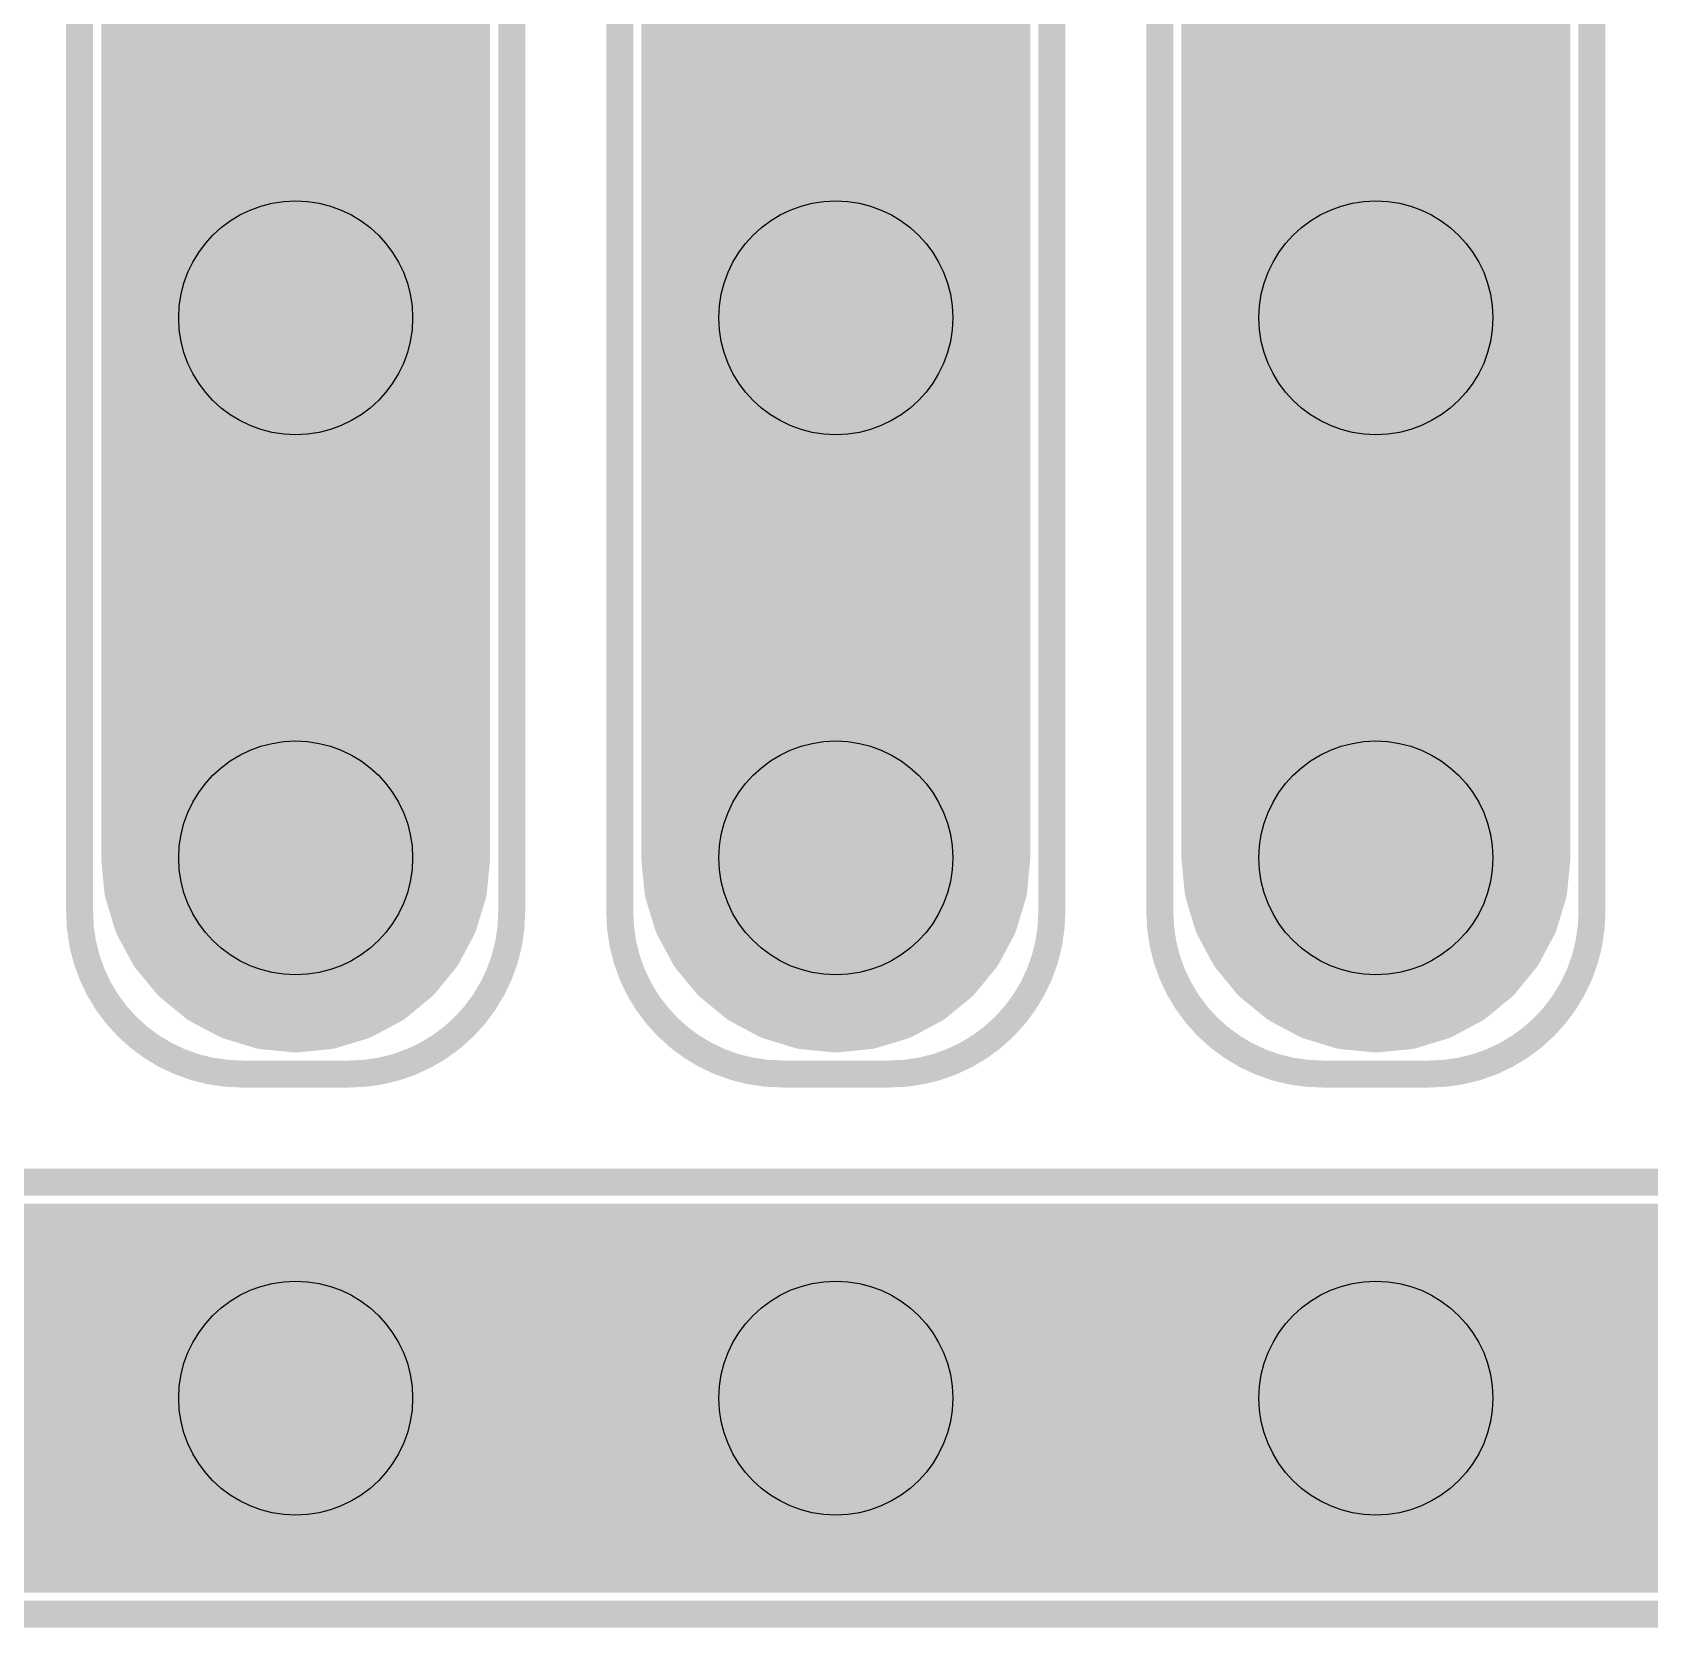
# Model space of a CAD drawing. Extents: x -0.4 to 91.5, y -0.3 to 57.4.
# Drawn here: x 54.39 to 61.99, y 28.77 to 36.27 of the extents above; entities that cross this region are included whole.
import ezdxf

# ---------------------------------------------------------------- set-up
doc = ezdxf.new("R2010")
doc.units = 0
for name, color, linetype in [('1', 12, 'CONTINUOUS'), ('16', 132, 'CONTINUOUS'), ('20', 53, 'CONTINUOUS'), ('21', 253, 'CONTINUOUS')]:
    doc.layers.add(name, color=color, linetype=linetype)

msp = doc.modelspace()

# ---------------------------------------------------------------- linework, layer by layer
at = {"layer": '1', "const_width": 0.3048}
for points in [[(54.864, 32.385), (54.864, 42.545)], [(56.388, 42.545), (56.388, 32.385)], [(57.404, 32.385), (57.404, 42.545)], [(58.928, 42.545), (58.928, 32.385)], [(59.944, 32.385), (59.944, 42.545)], [(61.468, 42.545), (61.468, 32.385)], [(54.864, 36.2712), (56.388, 36.2712)], [(57.404, 36.2712), (58.928, 36.2712)], [(59.944, 36.2712), (61.468, 36.2712)], [(54.864, 35.9664), (56.388, 35.9664)], [(57.404, 35.9664), (58.928, 35.9664)], [(59.944, 35.9664), (61.468, 35.9664)], [(54.864, 35.6616), (56.388, 35.6616)], [(57.404, 35.6616), (58.928, 35.6616)], [(59.944, 35.6616), (61.468, 35.6616)], [(54.864, 35.3568), (56.388, 35.3568)], [(57.404, 35.3568), (58.928, 35.3568)], [(59.944, 35.3568), (61.468, 35.3568)], [(54.864, 35.052), (56.388, 35.052)], [(57.404, 35.052), (58.928, 35.052)], [(59.944, 35.052), (61.468, 35.052)], [(54.864, 34.7472), (56.388, 34.7472)], [(57.404, 34.7472), (58.928, 34.7472)], [(59.944, 34.7472), (61.468, 34.7472)], [(54.864, 34.4424), (56.388, 34.4424)], [(57.404, 34.4424), (58.928, 34.4424)], [(59.944, 34.4424), (61.468, 34.4424)], [(54.864, 34.1376), (56.388, 34.1376)], [(57.404, 34.1376), (58.928, 34.1376)], [(59.944, 34.1376), (61.468, 34.1376)], [(54.864, 33.8328), (56.388, 33.8328)], [(57.404, 33.8328), (58.928, 33.8328)], [(59.944, 33.8328), (61.468, 33.8328)], [(54.864, 33.528), (56.388, 33.528)], [(57.404, 33.528), (58.928, 33.528)], [(59.944, 33.528), (61.468, 33.528)], [(54.864, 33.2232), (56.388, 33.2232)], [(57.404, 33.2232), (58.928, 33.2232)], [(59.944, 33.2232), (61.468, 33.2232)], [(54.864, 32.9184), (56.388, 32.9184)], [(57.404, 32.9184), (58.928, 32.9184)], [(59.944, 32.9184), (61.468, 32.9184)], [(54.864, 32.6136), (56.388, 32.6136)], [(57.404, 32.6136), (58.928, 32.6136)], [(59.944, 32.6136), (61.468, 32.6136)], [(54.8786, 32.2363), (54.864, 32.385)], [(56.388, 32.385), (56.3734, 32.2363)], [(57.4186, 32.2363), (57.404, 32.385)], [(58.928, 32.385), (58.9134, 32.2363)], [(59.9586, 32.2363), (59.944, 32.385)], [(61.468, 32.385), (61.4534, 32.2363)], [(54.8715, 32.3088), (56.3805, 32.3088)], [(57.4115, 32.3088), (58.9205, 32.3088)], [(59.9515, 32.3088), (61.4605, 32.3088)], [(54.922, 32.0934), (54.8786, 32.2363)], [(56.3734, 32.2363), (56.33, 32.0934)], [(57.462, 32.0934), (57.4186, 32.2363)], [(58.9134, 32.2363), (58.87, 32.0934)], [(60.002, 32.0934), (59.9586, 32.2363)], [(61.4534, 32.2363), (61.41, 32.0934)], [(54.9924, 31.9617), (54.922, 32.0934)], [(56.33, 32.0934), (56.2596, 31.9617)], [(57.5324, 31.9617), (57.462, 32.0934)], [(58.87, 32.0934), (58.7996, 31.9617)], [(60.0724, 31.9617), (60.002, 32.0934)], [(61.41, 32.0934), (61.3396, 31.9617)], [(54.9698, 32.004), (56.2822, 32.004)], [(55.0872, 31.8462), (54.9924, 31.9617)], [(56.2596, 31.9617), (56.1648, 31.8462)], [(57.5098, 32.004), (58.8222, 32.004)], [(57.6272, 31.8462), (57.5324, 31.9617)], [(58.7996, 31.9617), (58.7048, 31.8462)], [(60.0498, 32.004), (61.3622, 32.004)], [(60.1672, 31.8462), (60.0724, 31.9617)], [(61.3396, 31.9617), (61.2448, 31.8462)], [(55.2027, 31.7514), (55.0872, 31.8462)], [(56.1648, 31.8462), (56.0493, 31.7514)], [(57.7427, 31.7514), (57.6272, 31.8462)], [(58.7048, 31.8462), (58.5893, 31.7514)], [(60.2827, 31.7514), (60.1672, 31.8462)], [(61.2448, 31.8462), (61.1293, 31.7514)], [(55.3344, 31.681), (55.2027, 31.7514)], [(56.0493, 31.7514), (55.9176, 31.681)], [(57.8744, 31.681), (57.7427, 31.7514)], [(58.5893, 31.7514), (58.4576, 31.681)], [(60.4144, 31.681), (60.2827, 31.7514)], [(61.1293, 31.7514), (60.9976, 31.681)], [(55.3004, 31.6992), (55.9517, 31.6992)], [(55.4773, 31.6376), (55.3344, 31.681)], [(55.9176, 31.681), (55.7747, 31.6376)], [(57.8404, 31.6992), (58.4916, 31.6992)], [(58.0173, 31.6376), (57.8744, 31.681)], [(58.4576, 31.681), (58.3147, 31.6376)], [(60.3804, 31.6992), (61.0317, 31.6992)], [(60.5573, 31.6376), (60.4144, 31.681)], [(60.9976, 31.681), (60.8547, 31.6376)], [(55.626, 31.623), (55.4773, 31.6376)], [(55.7747, 31.6376), (55.626, 31.623)], [(58.166, 31.623), (58.0173, 31.6376)], [(58.3147, 31.6376), (58.166, 31.623)], [(60.706, 31.623), (60.5573, 31.6376)], [(60.8547, 31.6376), (60.706, 31.623)], [(37.846, 30.607), (65.786, 30.607)], [(37.4253, 30.48), (66.2067, 30.48)], [(37.1626, 30.1752), (66.4694, 30.1752)], [(37.0865, 29.8704), (66.5455, 29.8704)], [(37.1383, 29.5656), (66.4937, 29.5656)], [(37.3625, 29.2608), (66.2695, 29.2608)], [(65.786, 29.083), (37.846, 29.083)]]:
    msp.add_lwpolyline(points, dxfattribs=at)
at = {"layer": '1', "const_width": 0.1524}
for points in [[(54.864, 36.3474, 1), (54.864, 36.195)], [(56.388, 36.195, 1), (56.388, 36.3474)], [(57.404, 36.3474, 1), (57.404, 36.195)], [(58.928, 36.195, 1), (58.928, 36.3474)], [(59.944, 36.3474, 1), (59.944, 36.195)], [(61.468, 36.195, 1), (61.468, 36.3474)], [(54.864, 36.0426, 1), (54.864, 35.8902)], [(56.388, 35.8902, 1), (56.388, 36.0426)], [(57.404, 36.0426, 1), (57.404, 35.8902)], [(58.928, 35.8902, 1), (58.928, 36.0426)], [(59.944, 36.0426, 1), (59.944, 35.8902)], [(61.468, 35.8902, 1), (61.468, 36.0426)], [(54.864, 35.7378, 1), (54.864, 35.5854)], [(56.388, 35.5854, 1), (56.388, 35.7378)], [(57.404, 35.7378, 1), (57.404, 35.5854)], [(58.928, 35.5854, 1), (58.928, 35.7378)], [(59.944, 35.7378, 1), (59.944, 35.5854)], [(61.468, 35.5854, 1), (61.468, 35.7378)], [(54.864, 35.433, 1), (54.864, 35.2806)], [(56.388, 35.2806, 1), (56.388, 35.433)], [(57.404, 35.433, 1), (57.404, 35.2806)], [(58.928, 35.2806, 1), (58.928, 35.433)], [(59.944, 35.433, 1), (59.944, 35.2806)], [(61.468, 35.2806, 1), (61.468, 35.433)], [(54.864, 35.1282, 1), (54.864, 34.9758)], [(56.388, 34.9758, 1), (56.388, 35.1282)], [(57.404, 35.1282, 1), (57.404, 34.9758)], [(58.928, 34.9758, 1), (58.928, 35.1282)], [(59.944, 35.1282, 1), (59.944, 34.9758)], [(61.468, 34.9758, 1), (61.468, 35.1282)], [(54.864, 34.8234, 1), (54.864, 34.671)], [(56.388, 34.671, 1), (56.388, 34.8234)], [(57.404, 34.8234, 1), (57.404, 34.671)], [(58.928, 34.671, 1), (58.928, 34.8234)], [(59.944, 34.8234, 1), (59.944, 34.671)], [(61.468, 34.671, 1), (61.468, 34.8234)], [(54.864, 34.5186, 1), (54.864, 34.3662)], [(56.388, 34.3662, 1), (56.388, 34.5186)], [(57.404, 34.5186, 1), (57.404, 34.3662)], [(58.928, 34.3662, 1), (58.928, 34.5186)], [(59.944, 34.5186, 1), (59.944, 34.3662)], [(61.468, 34.3662, 1), (61.468, 34.5186)], [(54.864, 34.2138, 1), (54.864, 34.0614)], [(56.388, 34.0614, 1), (56.388, 34.2138)], [(57.404, 34.2138, 1), (57.404, 34.0614)], [(58.928, 34.0614, 1), (58.928, 34.2138)], [(59.944, 34.2138, 1), (59.944, 34.0614)], [(61.468, 34.0614, 1), (61.468, 34.2138)], [(54.864, 33.909, 1), (54.864, 33.7566)], [(56.388, 33.7566, 1), (56.388, 33.909)], [(57.404, 33.909, 1), (57.404, 33.7566)], [(58.928, 33.7566, 1), (58.928, 33.909)], [(59.944, 33.909, 1), (59.944, 33.7566)], [(61.468, 33.7566, 1), (61.468, 33.909)], [(54.864, 33.6042, 1), (54.864, 33.4518)], [(56.388, 33.4518, 1), (56.388, 33.6042)], [(57.404, 33.6042, 1), (57.404, 33.4518)], [(58.928, 33.4518, 1), (58.928, 33.6042)], [(59.944, 33.6042, 1), (59.944, 33.4518)], [(61.468, 33.4518, 1), (61.468, 33.6042)], [(54.864, 33.2994, 1), (54.864, 33.147)], [(56.388, 33.147, 1), (56.388, 33.2994)], [(57.404, 33.2994, 1), (57.404, 33.147)], [(58.928, 33.147, 1), (58.928, 33.2994)], [(59.944, 33.2994, 1), (59.944, 33.147)], [(61.468, 33.147, 1), (61.468, 33.2994)], [(54.864, 32.9946, 1), (54.864, 32.8422)], [(56.388, 32.8422, 1), (56.388, 32.9946)], [(57.404, 32.9946, 1), (57.404, 32.8422)], [(58.928, 32.8422, 1), (58.928, 32.9946)], [(59.944, 32.9946, 1), (59.944, 32.8422)], [(61.468, 32.8422, 1), (61.468, 32.9946)], [(54.864, 32.6898, 1), (54.864, 32.5374)], [(56.388, 32.5374, 1), (56.388, 32.6898)], [(57.404, 32.6898, 1), (57.404, 32.5374)], [(58.928, 32.5374, 1), (58.928, 32.6898)], [(59.944, 32.6898, 1), (59.944, 32.5374)], [(61.468, 32.5374, 1), (61.468, 32.6898)], [(54.9398, 32.3925, 1), (54.7882, 32.3775)], [(56.4638, 32.3775, 1), (56.3122, 32.3925)], [(57.4798, 32.3925, 1), (57.3282, 32.3775)], [(59.0038, 32.3775, 1), (58.8522, 32.3925)], [(60.0198, 32.3925, 1), (59.8682, 32.3775)], [(61.5438, 32.3775, 1), (61.3922, 32.3925)], [(54.7878, 32.385, 1), (54.9402, 32.385)], [(54.8715, 32.385, 1), (54.8715, 32.2326)], [(56.3118, 32.385, 1), (56.4642, 32.385)], [(56.3805, 32.2326, 1), (56.3805, 32.385)], [(57.3278, 32.385, 1), (57.4802, 32.385)], [(57.4115, 32.385, 1), (57.4115, 32.2326)], [(58.8518, 32.385, 1), (59.0042, 32.385)], [(58.9205, 32.2326, 1), (58.9205, 32.385)], [(59.8678, 32.385, 1), (60.0202, 32.385)], [(59.9515, 32.385, 1), (59.9515, 32.2326)], [(61.3918, 32.385, 1), (61.5442, 32.385)], [(61.4605, 32.2326, 1), (61.4605, 32.385)], [(54.9516, 32.2585, 1), (54.8057, 32.2142)], [(56.4463, 32.2142, 1), (56.3004, 32.2585)], [(57.4916, 32.2585, 1), (57.3457, 32.2142)], [(58.9863, 32.2142, 1), (58.8404, 32.2585)], [(60.0316, 32.2585, 1), (59.8857, 32.2142)], [(61.5263, 32.2142, 1), (61.3804, 32.2585)], [(54.8028, 32.2289, 1), (54.9545, 32.2438)], [(56.2975, 32.2438, 1), (56.4492, 32.2289)], [(57.3428, 32.2289, 1), (57.4945, 32.2438)], [(58.8375, 32.2438, 1), (58.9892, 32.2289)], [(59.8828, 32.2289, 1), (60.0345, 32.2438)], [(61.3775, 32.2438, 1), (61.5292, 32.2289)], [(54.9892, 32.1293, 1), (54.8548, 32.0575)], [(54.8491, 32.0713, 1), (54.9949, 32.1155)], [(56.2571, 32.1155, 1), (56.4029, 32.0713)], [(56.3972, 32.0575, 1), (56.2628, 32.1293)], [(57.5292, 32.1293, 1), (57.3948, 32.0575)], [(57.3891, 32.0713, 1), (57.5349, 32.1155)], [(58.7971, 32.1155, 1), (58.9429, 32.0713)], [(58.9372, 32.0575, 1), (58.8028, 32.1293)], [(60.0692, 32.1293, 1), (59.9348, 32.0575)], [(59.9291, 32.0713, 1), (60.0749, 32.1155)], [(61.3371, 32.1155, 1), (61.4829, 32.0713)], [(61.4772, 32.0575, 1), (61.3428, 32.1293)], [(54.9698, 32.0802, 1), (54.9698, 31.9278)], [(55.0513, 32.01, 1), (54.9335, 31.9133)], [(56.3185, 31.9133, 1), (56.2007, 32.01)], [(56.2822, 31.9278, 1), (56.2822, 32.0802)], [(57.5098, 32.0802, 1), (57.5098, 31.9278)], [(57.5913, 32.01, 1), (57.4735, 31.9133)], [(58.8585, 31.9133, 1), (58.7407, 32.01)], [(58.8222, 31.9278, 1), (58.8222, 32.0802)], [(60.0498, 32.0802, 1), (60.0498, 31.9278)], [(60.1313, 32.01, 1), (60.0135, 31.9133)], [(61.3985, 31.9133, 1), (61.2807, 32.01)], [(61.3622, 31.9278, 1), (61.3622, 32.0802)], [(54.9252, 31.9257, 1), (55.0596, 31.9976)], [(56.1924, 31.9976, 1), (56.3268, 31.9257)], [(57.4652, 31.9257, 1), (57.5996, 31.9976)], [(58.7324, 31.9976, 1), (58.8668, 31.9257)], [(60.0052, 31.9257, 1), (60.1396, 31.9976)], [(61.2724, 31.9976, 1), (61.4068, 31.9257)], [(55.1355, 31.9051, 1), (55.0388, 31.7873)], [(55.0283, 31.7978, 1), (55.1461, 31.8945)], [(56.1059, 31.8945, 1), (56.2237, 31.7978)], [(56.2132, 31.7873, 1), (56.1165, 31.9051)], [(57.6755, 31.9051, 1), (57.5788, 31.7873)], [(57.5683, 31.7978, 1), (57.6861, 31.8945)], [(58.6459, 31.8945, 1), (58.7637, 31.7978)], [(58.7532, 31.7873, 1), (58.6565, 31.9051)], [(60.2155, 31.9051, 1), (60.1188, 31.7873)], [(60.1083, 31.7978, 1), (60.2261, 31.8945)], [(61.1859, 31.8945, 1), (61.3037, 31.7978)], [(61.2932, 31.7873, 1), (61.1965, 31.9051)], [(55.2386, 31.8186, 1), (55.1667, 31.6842)], [(55.1543, 31.6925, 1), (55.251, 31.8103)], [(56.001, 31.8103, 1), (56.0977, 31.6925)], [(56.0853, 31.6842, 1), (56.0134, 31.8186)], [(57.7786, 31.8186, 1), (57.7067, 31.6842)], [(57.6943, 31.6925, 1), (57.791, 31.8103)], [(58.541, 31.8103, 1), (58.6377, 31.6925)], [(58.6253, 31.6842, 1), (58.5534, 31.8186)], [(60.3186, 31.8186, 1), (60.2467, 31.6842)], [(60.2343, 31.6925, 1), (60.331, 31.8103)], [(61.081, 31.8103, 1), (61.1777, 31.6925)], [(61.1653, 31.6842, 1), (61.0934, 31.8186)], [(55.3004, 31.7754, 1), (55.3004, 31.623)], [(55.3565, 31.7539, 1), (55.3123, 31.6081)], [(55.2985, 31.6138, 1), (55.3703, 31.7482)], [(55.8817, 31.7482, 1), (55.9535, 31.6138)], [(55.9397, 31.6081, 1), (55.8955, 31.7539)], [(55.9517, 31.623, 1), (55.9517, 31.7754)], [(57.8404, 31.7754, 1), (57.8404, 31.623)], [(57.8965, 31.7539, 1), (57.8523, 31.6081)], [(57.8385, 31.6138, 1), (57.9103, 31.7482)], [(58.4217, 31.7482, 1), (58.4935, 31.6138)], [(58.4797, 31.6081, 1), (58.4355, 31.7539)], [(58.4916, 31.623, 1), (58.4916, 31.7754)], [(60.3804, 31.7754, 1), (60.3804, 31.623)], [(60.4365, 31.7539, 1), (60.3923, 31.6081)], [(60.3785, 31.6138, 1), (60.4503, 31.7482)], [(60.9617, 31.7482, 1), (61.0335, 31.6138)], [(61.0197, 31.6081, 1), (60.9755, 31.7539)], [(61.0317, 31.623, 1), (61.0317, 31.7754)], [(55.4848, 31.7135, 1), (55.4699, 31.5618)], [(55.4552, 31.5647, 1), (55.4995, 31.7106)], [(55.6185, 31.6988, 1), (55.6335, 31.5472)], [(55.6185, 31.5472, 1), (55.6335, 31.6988)], [(55.7525, 31.7106, 1), (55.7968, 31.5647)], [(55.7821, 31.5618, 1), (55.7672, 31.7135)], [(58.0248, 31.7135, 1), (58.0099, 31.5618)], [(57.9952, 31.5647, 1), (58.0395, 31.7106)], [(58.1585, 31.6988, 1), (58.1735, 31.5472)], [(58.1585, 31.5472, 1), (58.1735, 31.6988)], [(58.2925, 31.7106, 1), (58.3368, 31.5647)], [(58.3221, 31.5618, 1), (58.3072, 31.7135)], [(60.5648, 31.7135, 1), (60.5499, 31.5618)], [(60.5352, 31.5647, 1), (60.5795, 31.7106)], [(60.6985, 31.6988, 1), (60.7135, 31.5472)], [(60.6985, 31.5472, 1), (60.7135, 31.6988)], [(60.8325, 31.7106, 1), (60.8768, 31.5647)], [(60.8621, 31.5618, 1), (60.8472, 31.7135)]]:
    msp.add_lwpolyline(points, format="xyb", dxfattribs=at)
at = {"layer": '16', "const_width": 0.3048}
for points in [[(54.864, 42.545), (54.864, 32.385)], [(56.388, 32.385), (56.388, 42.545)], [(57.404, 42.545), (57.404, 32.385)], [(58.928, 32.385), (58.928, 42.545)], [(59.944, 42.545), (59.944, 32.385)], [(61.468, 32.385), (61.468, 42.545)], [(54.864, 36.2712), (56.388, 36.2712)], [(57.404, 36.2712), (58.928, 36.2712)], [(59.944, 36.2712), (61.468, 36.2712)], [(54.864, 35.9664), (56.388, 35.9664)], [(57.404, 35.9664), (58.928, 35.9664)], [(59.944, 35.9664), (61.468, 35.9664)], [(54.864, 35.6616), (56.388, 35.6616)], [(57.404, 35.6616), (58.928, 35.6616)], [(59.944, 35.6616), (61.468, 35.6616)], [(54.864, 35.3568), (56.388, 35.3568)], [(57.404, 35.3568), (58.928, 35.3568)], [(59.944, 35.3568), (61.468, 35.3568)], [(54.864, 35.052), (56.388, 35.052)], [(57.404, 35.052), (58.928, 35.052)], [(59.944, 35.052), (61.468, 35.052)], [(54.864, 34.7472), (56.388, 34.7472)], [(57.404, 34.7472), (58.928, 34.7472)], [(59.944, 34.7472), (61.468, 34.7472)], [(54.864, 34.4424), (56.388, 34.4424)], [(57.404, 34.4424), (58.928, 34.4424)], [(59.944, 34.4424), (61.468, 34.4424)], [(54.864, 34.1376), (56.388, 34.1376)], [(57.404, 34.1376), (58.928, 34.1376)], [(59.944, 34.1376), (61.468, 34.1376)], [(54.864, 33.8328), (56.388, 33.8328)], [(57.404, 33.8328), (58.928, 33.8328)], [(59.944, 33.8328), (61.468, 33.8328)], [(54.864, 33.528), (56.388, 33.528)], [(57.404, 33.528), (58.928, 33.528)], [(59.944, 33.528), (61.468, 33.528)], [(54.864, 33.2232), (56.388, 33.2232)], [(57.404, 33.2232), (58.928, 33.2232)], [(59.944, 33.2232), (61.468, 33.2232)], [(54.864, 32.9184), (56.388, 32.9184)], [(57.404, 32.9184), (58.928, 32.9184)], [(59.944, 32.9184), (61.468, 32.9184)], [(54.864, 32.6136), (56.388, 32.6136)], [(57.404, 32.6136), (58.928, 32.6136)], [(59.944, 32.6136), (61.468, 32.6136)], [(54.864, 32.385), (54.8786, 32.2363)], [(56.3734, 32.2363), (56.388, 32.385)], [(57.404, 32.385), (57.4186, 32.2363)], [(58.9134, 32.2363), (58.928, 32.385)], [(59.944, 32.385), (59.9586, 32.2363)], [(61.4534, 32.2363), (61.468, 32.385)], [(54.8715, 32.3088), (56.3805, 32.3088)], [(57.4115, 32.3088), (58.9205, 32.3088)], [(59.9515, 32.3088), (61.4605, 32.3088)], [(54.8786, 32.2363), (54.922, 32.0934)], [(56.33, 32.0934), (56.3734, 32.2363)], [(57.4186, 32.2363), (57.462, 32.0934)], [(58.87, 32.0934), (58.9134, 32.2363)], [(59.9586, 32.2363), (60.002, 32.0934)], [(61.41, 32.0934), (61.4534, 32.2363)], [(54.922, 32.0934), (54.9924, 31.9617)], [(56.2596, 31.9617), (56.33, 32.0934)], [(57.462, 32.0934), (57.5324, 31.9617)], [(58.7996, 31.9617), (58.87, 32.0934)], [(60.002, 32.0934), (60.0724, 31.9617)], [(61.3396, 31.9617), (61.41, 32.0934)], [(54.9698, 32.004), (56.2822, 32.004)], [(54.9924, 31.9617), (55.0872, 31.8462)], [(56.1648, 31.8462), (56.2596, 31.9617)], [(57.5098, 32.004), (58.8222, 32.004)], [(57.5324, 31.9617), (57.6272, 31.8462)], [(58.7048, 31.8462), (58.7996, 31.9617)], [(60.0498, 32.004), (61.3622, 32.004)], [(60.0724, 31.9617), (60.1672, 31.8462)], [(61.2448, 31.8462), (61.3396, 31.9617)], [(55.0872, 31.8462), (55.2027, 31.7514)], [(56.0493, 31.7514), (56.1648, 31.8462)], [(57.6272, 31.8462), (57.7427, 31.7514)], [(58.5893, 31.7514), (58.7048, 31.8462)], [(60.1672, 31.8462), (60.2827, 31.7514)], [(61.1293, 31.7514), (61.2448, 31.8462)], [(55.2027, 31.7514), (55.3344, 31.681)], [(55.9176, 31.681), (56.0493, 31.7514)], [(57.7427, 31.7514), (57.8744, 31.681)], [(58.4576, 31.681), (58.5893, 31.7514)], [(60.2827, 31.7514), (60.4144, 31.681)], [(60.9976, 31.681), (61.1293, 31.7514)], [(55.3004, 31.6992), (55.9516, 31.6992)], [(55.3344, 31.681), (55.4773, 31.6376)], [(55.7747, 31.6376), (55.9176, 31.681)], [(57.8404, 31.6992), (58.4916, 31.6992)], [(57.8744, 31.681), (58.0173, 31.6376)], [(58.3147, 31.6376), (58.4576, 31.681)], [(60.3803, 31.6992), (61.0316, 31.6992)], [(60.4144, 31.681), (60.5573, 31.6376)], [(60.8547, 31.6376), (60.9976, 31.681)], [(55.4773, 31.6376), (55.626, 31.623)], [(55.626, 31.623), (55.7747, 31.6376)], [(58.0173, 31.6376), (58.166, 31.623)], [(58.166, 31.623), (58.3147, 31.6376)], [(60.5573, 31.6376), (60.706, 31.623)], [(60.706, 31.623), (60.8547, 31.6376)], [(65.786, 30.607), (37.846, 30.607)], [(37.4253, 30.48), (66.2067, 30.48)], [(37.1626, 30.1752), (66.4694, 30.1752)], [(37.0865, 29.8704), (66.5455, 29.8704)], [(37.1383, 29.5656), (66.4937, 29.5656)], [(37.3625, 29.2608), (66.2695, 29.2608)], [(37.846, 29.083), (65.786, 29.083)]]:
    msp.add_lwpolyline(points, dxfattribs=at)
at = {"layer": '16', "const_width": 0.1524}
for points in [[(54.864, 36.3474, 1), (54.864, 36.195)], [(56.388, 36.195, 1), (56.388, 36.3474)], [(57.404, 36.3474, 1), (57.404, 36.195)], [(58.928, 36.195, 1), (58.928, 36.3474)], [(59.944, 36.3474, 1), (59.944, 36.195)], [(61.468, 36.195, 1), (61.468, 36.3474)], [(54.864, 36.0426, 1), (54.864, 35.8902)], [(56.388, 35.8902, 1), (56.388, 36.0426)], [(57.404, 36.0426, 1), (57.404, 35.8902)], [(58.928, 35.8902, 1), (58.928, 36.0426)], [(59.944, 36.0426, 1), (59.944, 35.8902)], [(61.468, 35.8902, 1), (61.468, 36.0426)], [(54.864, 35.7378, 1), (54.864, 35.5854)], [(56.388, 35.5854, 1), (56.388, 35.7378)], [(57.404, 35.7378, 1), (57.404, 35.5854)], [(58.928, 35.5854, 1), (58.928, 35.7378)], [(59.944, 35.7378, 1), (59.944, 35.5854)], [(61.468, 35.5854, 1), (61.468, 35.7378)], [(54.864, 35.433, 1), (54.864, 35.2806)], [(56.388, 35.2806, 1), (56.388, 35.433)], [(57.404, 35.433, 1), (57.404, 35.2806)], [(58.928, 35.2806, 1), (58.928, 35.433)], [(59.944, 35.433, 1), (59.944, 35.2806)], [(61.468, 35.2806, 1), (61.468, 35.433)], [(54.864, 35.1282, 1), (54.864, 34.9758)], [(56.388, 34.9758, 1), (56.388, 35.1282)], [(57.404, 35.1282, 1), (57.404, 34.9758)], [(58.928, 34.9758, 1), (58.928, 35.1282)], [(59.944, 35.1282, 1), (59.944, 34.9758)], [(61.468, 34.9758, 1), (61.468, 35.1282)], [(54.864, 34.8234, 1), (54.864, 34.671)], [(56.388, 34.671, 1), (56.388, 34.8234)], [(57.404, 34.8234, 1), (57.404, 34.671)], [(58.928, 34.671, 1), (58.928, 34.8234)], [(59.944, 34.8234, 1), (59.944, 34.671)], [(61.468, 34.671, 1), (61.468, 34.8234)], [(54.864, 34.5186, 1), (54.864, 34.3662)], [(56.388, 34.3662, 1), (56.388, 34.5186)], [(57.404, 34.5186, 1), (57.404, 34.3662)], [(58.928, 34.3662, 1), (58.928, 34.5186)], [(59.944, 34.5186, 1), (59.944, 34.3662)], [(61.468, 34.3662, 1), (61.468, 34.5186)], [(54.864, 34.2138, 1), (54.864, 34.0614)], [(56.388, 34.0614, 1), (56.388, 34.2138)], [(57.404, 34.2138, 1), (57.404, 34.0614)], [(58.928, 34.0614, 1), (58.928, 34.2138)], [(59.944, 34.2138, 1), (59.944, 34.0614)], [(61.468, 34.0614, 1), (61.468, 34.2138)], [(54.864, 33.909, 1), (54.864, 33.7566)], [(56.388, 33.7566, 1), (56.388, 33.909)], [(57.404, 33.909, 1), (57.404, 33.7566)], [(58.928, 33.7566, 1), (58.928, 33.909)], [(59.944, 33.909, 1), (59.944, 33.7566)], [(61.468, 33.7566, 1), (61.468, 33.909)], [(54.864, 33.6042, 1), (54.864, 33.4518)], [(56.388, 33.4518, 1), (56.388, 33.6042)], [(57.404, 33.6042, 1), (57.404, 33.4518)], [(58.928, 33.4518, 1), (58.928, 33.6042)], [(59.944, 33.6042, 1), (59.944, 33.4518)], [(61.468, 33.4518, 1), (61.468, 33.6042)], [(54.864, 33.2994, 1), (54.864, 33.147)], [(56.388, 33.147, 1), (56.388, 33.2994)], [(57.404, 33.2994, 1), (57.404, 33.147)], [(58.928, 33.147, 1), (58.928, 33.2994)], [(59.944, 33.2994, 1), (59.944, 33.147)], [(61.468, 33.147, 1), (61.468, 33.2994)], [(54.864, 32.9946, 1), (54.864, 32.8422)], [(56.388, 32.8422, 1), (56.388, 32.9946)], [(57.404, 32.9946, 1), (57.404, 32.8422)], [(58.928, 32.8422, 1), (58.928, 32.9946)], [(59.944, 32.9946, 1), (59.944, 32.8422)], [(61.468, 32.8422, 1), (61.468, 32.9946)], [(54.864, 32.6898, 1), (54.864, 32.5374)], [(56.388, 32.5374, 1), (56.388, 32.6898)], [(57.404, 32.6898, 1), (57.404, 32.5374)], [(58.928, 32.5374, 1), (58.928, 32.6898)], [(59.944, 32.6898, 1), (59.944, 32.5374)], [(61.468, 32.5374, 1), (61.468, 32.6898)], [(54.9398, 32.3925, 1), (54.7882, 32.3775)], [(56.4638, 32.3775, 1), (56.3122, 32.3925)], [(57.4798, 32.3925, 1), (57.3282, 32.3775)], [(59.0038, 32.3775, 1), (58.8522, 32.3925)], [(60.0198, 32.3925, 1), (59.8682, 32.3775)], [(61.5438, 32.3775, 1), (61.3922, 32.3925)], [(54.7878, 32.385, 1), (54.9402, 32.385)], [(54.8715, 32.385, 1), (54.8715, 32.2326)], [(56.3118, 32.385, 1), (56.4642, 32.385)], [(56.3805, 32.2326, 1), (56.3805, 32.385)], [(57.3278, 32.385, 1), (57.4802, 32.385)], [(57.4115, 32.385, 1), (57.4115, 32.2326)], [(58.8518, 32.385, 1), (59.0042, 32.385)], [(58.9205, 32.2326, 1), (58.9205, 32.385)], [(59.8678, 32.385, 1), (60.0202, 32.385)], [(59.9515, 32.385, 1), (59.9515, 32.2326)], [(61.3918, 32.385, 1), (61.5442, 32.385)], [(61.4605, 32.2326, 1), (61.4605, 32.385)], [(54.9516, 32.2585, 1), (54.8057, 32.2142)], [(56.4463, 32.2142, 1), (56.3004, 32.2585)], [(57.4916, 32.2585, 1), (57.3457, 32.2142)], [(58.9863, 32.2142, 1), (58.8404, 32.2585)], [(60.0316, 32.2585, 1), (59.8857, 32.2142)], [(61.5263, 32.2142, 1), (61.3804, 32.2585)], [(54.8028, 32.2289, 1), (54.9545, 32.2438)], [(56.2975, 32.2438, 1), (56.4492, 32.2289)], [(57.3428, 32.2289, 1), (57.4945, 32.2438)], [(58.8375, 32.2438, 1), (58.9892, 32.2289)], [(59.8828, 32.2289, 1), (60.0345, 32.2438)], [(61.3775, 32.2438, 1), (61.5292, 32.2289)], [(54.9892, 32.1293, 1), (54.8548, 32.0575)], [(54.8491, 32.0713, 1), (54.9949, 32.1155)], [(56.2571, 32.1155, 1), (56.4029, 32.0713)], [(56.3972, 32.0575, 1), (56.2628, 32.1293)], [(57.5292, 32.1293, 1), (57.3948, 32.0575)], [(57.3891, 32.0713, 1), (57.5349, 32.1155)], [(58.7971, 32.1155, 1), (58.9429, 32.0713)], [(58.9372, 32.0575, 1), (58.8028, 32.1293)], [(60.0692, 32.1293, 1), (59.9348, 32.0575)], [(59.9291, 32.0713, 1), (60.0749, 32.1155)], [(61.3371, 32.1155, 1), (61.4829, 32.0713)], [(61.4772, 32.0575, 1), (61.3428, 32.1293)], [(54.9698, 32.0802, 1), (54.9698, 31.9278)], [(55.0513, 32.01, 1), (54.9335, 31.9133)], [(56.3185, 31.9133, 1), (56.2007, 32.01)], [(56.2822, 31.9278, 1), (56.2822, 32.0802)], [(57.5098, 32.0802, 1), (57.5098, 31.9278)], [(57.5913, 32.01, 1), (57.4735, 31.9133)], [(58.8585, 31.9133, 1), (58.7407, 32.01)], [(58.8222, 31.9278, 1), (58.8222, 32.0802)], [(60.0498, 32.0802, 1), (60.0498, 31.9278)], [(60.1313, 32.01, 1), (60.0135, 31.9133)], [(61.3985, 31.9133, 1), (61.2807, 32.01)], [(61.3622, 31.9278, 1), (61.3622, 32.0802)], [(54.9252, 31.9257, 1), (55.0596, 31.9976)], [(56.1924, 31.9976, 1), (56.3268, 31.9257)], [(57.4652, 31.9257, 1), (57.5996, 31.9976)], [(58.7324, 31.9976, 1), (58.8668, 31.9257)], [(60.0052, 31.9257, 1), (60.1396, 31.9976)], [(61.2724, 31.9976, 1), (61.4068, 31.9257)], [(55.1355, 31.9051, 1), (55.0388, 31.7873)], [(55.0283, 31.7978, 1), (55.1461, 31.8945)], [(56.1059, 31.8945, 1), (56.2237, 31.7978)], [(56.2132, 31.7873, 1), (56.1165, 31.9051)], [(57.6755, 31.9051, 1), (57.5788, 31.7873)], [(57.5683, 31.7978, 1), (57.6861, 31.8945)], [(58.6459, 31.8945, 1), (58.7637, 31.7978)], [(58.7532, 31.7873, 1), (58.6565, 31.9051)], [(60.2155, 31.9051, 1), (60.1188, 31.7873)], [(60.1083, 31.7978, 1), (60.2261, 31.8945)], [(61.1859, 31.8945, 1), (61.3037, 31.7978)], [(61.2932, 31.7873, 1), (61.1965, 31.9051)], [(55.2386, 31.8186, 1), (55.1667, 31.6842)], [(55.1543, 31.6925, 1), (55.251, 31.8103)], [(56.001, 31.8103, 1), (56.0977, 31.6925)], [(56.0853, 31.6842, 1), (56.0134, 31.8186)], [(57.7786, 31.8186, 1), (57.7067, 31.6842)], [(57.6943, 31.6925, 1), (57.791, 31.8103)], [(58.541, 31.8103, 1), (58.6377, 31.6925)], [(58.6253, 31.6842, 1), (58.5534, 31.8186)], [(60.3186, 31.8186, 1), (60.2467, 31.6842)], [(60.2343, 31.6925, 1), (60.331, 31.8103)], [(61.081, 31.8103, 1), (61.1777, 31.6925)], [(61.1653, 31.6842, 1), (61.0934, 31.8186)], [(55.3004, 31.7754, 1), (55.3004, 31.623)], [(55.3565, 31.7539, 1), (55.3123, 31.6081)], [(55.2985, 31.6138, 1), (55.3703, 31.7482)], [(55.8817, 31.7482, 1), (55.9535, 31.6138)], [(55.9397, 31.6081, 1), (55.8955, 31.7539)], [(55.9516, 31.623, 1), (55.9516, 31.7754)], [(57.8404, 31.7754, 1), (57.8404, 31.623)], [(57.8965, 31.7539, 1), (57.8523, 31.6081)], [(57.8385, 31.6138, 1), (57.9103, 31.7482)], [(58.4217, 31.7482, 1), (58.4935, 31.6138)], [(58.4797, 31.6081, 1), (58.4355, 31.7539)], [(58.4916, 31.623, 1), (58.4916, 31.7754)], [(60.3803, 31.7754, 1), (60.3803, 31.623)], [(60.4365, 31.7539, 1), (60.3923, 31.6081)], [(60.3785, 31.6138, 1), (60.4503, 31.7482)], [(60.9617, 31.7482, 1), (61.0335, 31.6138)], [(61.0197, 31.6081, 1), (60.9755, 31.7539)], [(61.0316, 31.623, 1), (61.0316, 31.7754)], [(55.4848, 31.7135, 1), (55.4699, 31.5618)], [(55.4552, 31.5647, 1), (55.4995, 31.7106)], [(55.6185, 31.6988, 1), (55.6335, 31.5472)], [(55.6185, 31.5472, 1), (55.6335, 31.6988)], [(55.7525, 31.7106, 1), (55.7968, 31.5647)], [(55.7821, 31.5618, 1), (55.7672, 31.7135)], [(58.0248, 31.7135, 1), (58.0099, 31.5618)], [(57.9952, 31.5647, 1), (58.0395, 31.7106)], [(58.1585, 31.6988, 1), (58.1735, 31.5472)], [(58.1585, 31.5472, 1), (58.1735, 31.6988)], [(58.2925, 31.7106, 1), (58.3368, 31.5647)], [(58.3221, 31.5618, 1), (58.3072, 31.7135)], [(60.5648, 31.7135, 1), (60.5499, 31.5618)], [(60.5352, 31.5647, 1), (60.5795, 31.7106)], [(60.6985, 31.6988, 1), (60.7135, 31.5472)], [(60.6985, 31.5472, 1), (60.7135, 31.6988)], [(60.8325, 31.7106, 1), (60.8768, 31.5647)], [(60.8621, 31.5618, 1), (60.8472, 31.7135)]]:
    msp.add_lwpolyline(points, format="xyb", dxfattribs=at)
at = {"layer": '20'}
for centre in [(55.626, 34.925), (58.166, 34.925), (60.706, 34.925), (55.626, 32.385), (58.166, 32.385), (60.706, 32.385), (55.626, 29.845), (58.166, 29.845), (60.706, 29.845)]:
    msp.add_circle(centre, 0.55, dxfattribs=at)
at = {"layer": '21', "const_width": 0.127}
for points in [[(54.61, 32.131), (54.61, 42.799)], [(56.642, 42.799), (56.642, 32.131)], [(57.15, 32.131), (57.15, 42.799)], [(59.182, 42.799), (59.182, 32.131)], [(59.69, 32.131), (59.69, 42.799)], [(61.722, 42.799), (61.722, 32.131)], [(55.88, 31.369), (55.372, 31.369)], [(58.42, 31.369), (57.912, 31.369)], [(60.96, 31.369), (60.452, 31.369)], [(37.592, 30.861), (66.04, 30.861)], [(66.04, 28.829), (37.592, 28.829)]]:
    msp.add_lwpolyline(points, dxfattribs=at)
at = {"layer": '21'}
for points, const_width in [([(54.6418, 32.131, 1), (54.5782, 32.131)], 0.0635), ([(54.61, 32.131, 0.4142), (55.372, 31.369)], 0.127), ([(55.88, 31.369, 0.4142), (56.642, 32.131)], 0.127), ([(56.6738, 32.131, 1), (56.6103, 32.131)], 0.0635), ([(57.15, 32.131, 0.4142), (57.912, 31.369)], 0.127), ([(57.1818, 32.131, 1), (57.1183, 32.131)], 0.0635), ([(58.42, 31.369, 0.4142), (59.182, 32.131)], 0.127), ([(59.2138, 32.131, 1), (59.1502, 32.131)], 0.0635), ([(59.69, 32.131, 0.4142), (60.452, 31.369)], 0.127), ([(59.7218, 32.131, 1), (59.6583, 32.131)], 0.0635), ([(60.96, 31.369, 0.4142), (61.722, 32.131)], 0.127), ([(61.7538, 32.131, 1), (61.6902, 32.131)], 0.0635), ([(54.5782, 32.131, 1), (54.6418, 32.131)], 0.0635), ([(56.6103, 32.131, 1), (56.6738, 32.131)], 0.0635), ([(57.1183, 32.131, 1), (57.1818, 32.131)], 0.0635), ([(59.1502, 32.131, 1), (59.2138, 32.131)], 0.0635), ([(59.6583, 32.131, 1), (59.7218, 32.131)], 0.0635), ([(61.6902, 32.131, 1), (61.7538, 32.131)], 0.0635), ([(55.372, 31.4007, 1), (55.372, 31.3373)], 0.0635), ([(55.372, 31.3373, 1), (55.372, 31.4007)], 0.0635), ([(55.88, 31.4007, 1), (55.88, 31.3373)], 0.0635), ([(55.88, 31.3373, 1), (55.88, 31.4007)], 0.0635), ([(57.912, 31.4007, 1), (57.912, 31.3373)], 0.0635), ([(57.912, 31.3373, 1), (57.912, 31.4007)], 0.0635), ([(58.42, 31.4007, 1), (58.42, 31.3373)], 0.0635), ([(58.42, 31.3373, 1), (58.42, 31.4007)], 0.0635), ([(60.452, 31.4007, 1), (60.452, 31.3373)], 0.0635), ([(60.452, 31.3373, 1), (60.452, 31.4007)], 0.0635), ([(60.96, 31.4007, 1), (60.96, 31.3373)], 0.0635), ([(60.96, 31.3373, 1), (60.96, 31.4007)], 0.0635)]:
    msp.add_lwpolyline(points, format="xyb", dxfattribs=dict(at, const_width=const_width))

doc.saveas('drawing.dxf')
